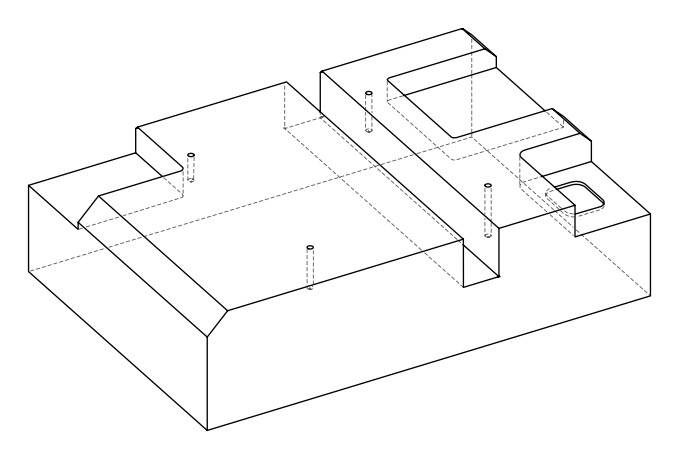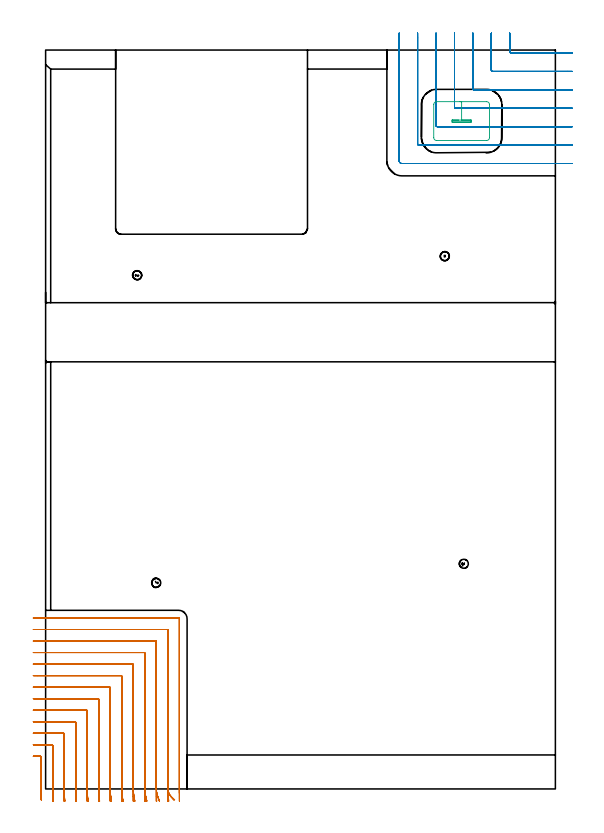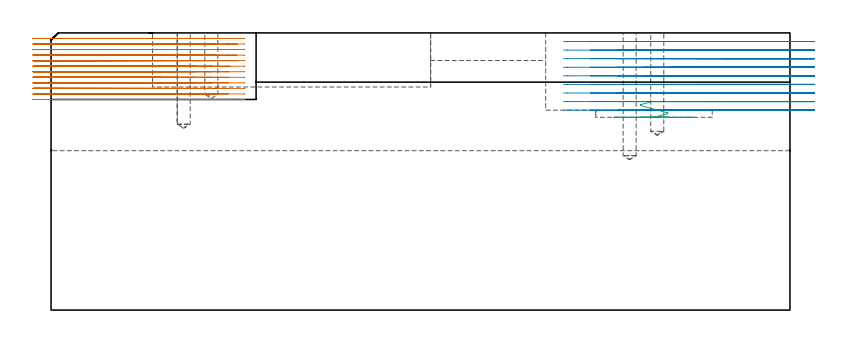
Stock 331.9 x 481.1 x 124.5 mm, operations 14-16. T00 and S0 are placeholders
(PLAN: 18 operations, 6 tool changes, 271.2 min)
(1 SPOT_DRILL | STEP1POCKET | NXT0321_9005460120000 | 0.03 min | 0 mm3)
(2 SPOT_DRILL_1 | STEP1POCKET_1 | NXT0321_9005460120000 | 0.03 min | 0 mm3)
(3 SPOT_DRILL_2 | STEP1POCKET_2 | NXT0321_9005460120000 | 0.03 min | 0 mm3)
(4 SPOT_DRILL_3 | STEP1POCKET_3 | NXT0321_9005460120000 | 0.03 min | 0 mm3)
(5 DRILL_BLIND_HOLE_INTO_CENTER | STEP1POCKET | UGT0301_454 | 0.19 min | 1205 mm3)
(6 DRILL_BLIND_HOLE_INTO_CENTER_1 | STEP1POCKET_1 | UGT0301_454 | 0.24 min | 1498 mm3)
(7 DRILL_BLIND_HOLE_INTO_CENTER_2 | STEP1POCKET_2 | UGT0301_454 | 0.18 min | 1119 mm3)
(8 DRILL_BLIND_HOLE_INTO_CENTER_3 | STEP1POCKET_3 | UGT0301_454 | 0.13 min | 759 mm3)
(9 AREA_MILL | FG_CHAMFER_SURFACE | UGT0205_001 | 2.73 min | 909 mm3)
(10 AREA_MILL_1 | FG_CHAMFER_SURFACE_1 | UGT0205_001 | 2.02 min | 4016 mm3)
(11 AREA_MILL_2 | FG_CHAMFER_SURFACE_2 | UGT0205_001 | 2.61 min | 855 mm3)
(12 AREA_MILL_3 | FG_CHAMFER_SURFACE_3 | UGT0205_001 | 15.73 min | 60524 mm3)
(13 AREA_MILL_4 | FG_CHAMFER_SURFACE_4 | UGT0205_001 | 2.29 min | 4998 mm3)
(14 MILL_CORNER_NOTCH_RECTANGULAR | CORNER_NOTCH_RECTANGULAR | NXT0201_013 | Follow Part, ap 2.5, ae 75% | 42.78 min | 318125 mm3)
(15 MILL_CORNER_NOTCH_RECTANGULAR_1 | CORNER_NOTCH_RECTANGULAR_1 | NXT0201_012 | Follow Part, ap 4, ae 75% | 17.48 min | 310541 mm3)
(16 MILL_RECTANGULAR_POCKET | POCKET_RECTANGULAR_STRAIGHT | NXT0201_012 | Follow Part, ap 4, ae 75% | 0.43 min | 6655 mm3)
(17 MILL_SLOT | SLOT_PARTIAL_RECTANGULAR | NXT0201_008 | Follow Part, ap 1.5, ae 75% | 172.89 min | 362777 mm3)
(18 MILL_RECTANGULAR_SLOT | SLOT_RECTANGULAR | UGT0201_004 | Follow Part, ap 8, ae 75% | 11.36 min | 676021 mm3)
(TOOL NXT0321_9005460120000 | NC Spot Drill, 142deg, 12mm, Carbide, Uncoated | D12 PA142 FL30 Z2)
(TOOL UGT0301_454 | Carbide Drill 5.9 mm | D5.9 PA118 FL57 Z2)
(TOOL UGT0205_001 | Chamfer Mill 20 x 3 x 45 deg. | D20 FL50 Z2)
(TOOL NXT0201_013 | ENDMILL 10mm | D10 FL30 Z4)
(TOOL NXT0201_012 | ENDMILL 16mm [2P460-1600-NA 1630] | D16 FL38 Z6)
(TOOL NXT0201_008 | ENDMILL 6mm [2P460-0600-NA 1630] | D6 FL26 Z6)
(TOOL UGT0201_004 | End Mill 32 mm | D32 FL53 Z6)
(OP 14 MILL_CORNER_NOTCH_RECTANGULAR)
G17 G21 G94 G90
T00 M6
G54
G17 G0 G90 X-2.648 Y-7.143 S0 M3
G43 Z134.5 H0
Z122.008
G94 G1 X-2.794 Y-4.147 F250.
G2 X-2.9 Y0.224 R90. F500.
G1 Y20.806
G3 X-3.394 Y21.3 R0.5
G1 X-5.
X-8. F250.
G0 Z134.5
X4.956 Y-7.994
Z122.008
G1 X4.766 Y-5.
G2 X4.6 Y0.224 R82.5 F500.
G1 Y28.306
G3 X4.106 Y28.8 R0.5
G1 X-5.
X-8. F250.
G0 Z134.5
X12.491 Y-7.993
Z122.008
G1 X12.282 Y-5.
G2 X12.1 Y0.224 R75. F500.
G1 Y35.806
G3 X11.606 Y36.3 R0.5
G1 X-5.
X-8. F250.
G0 Z134.5
X20.035 Y-7.991
Z122.008
G1 X19.802 Y-5.
G2 X19.6 Y0.224 R67.5 F500.
G1 Y43.305
G3 X19.105 Y43.8 R0.5
G1 X-5.
X-8. F250.
G0 Z134.5
X27.589 Y-7.989
Z122.008
G1 X27.328 Y-5.
G2 X27.1 Y0.224 R60. F500.
G1 Y50.805
G3 X26.605 Y51.3 R0.5
G1 X-5.
X-8. F250.
G0 Z134.5
X35.159 Y-7.985
Z122.008
G1 X34.861 Y-5.
G2 X34.6 Y0.224 R52.5 F500.
G1 Y58.305
G3 X34.105 Y58.8 R0.5
G1 X-5.
X-8. F250.
G0 Z134.5
X42.752 Y-7.98
Z122.008
G1 X42.404 Y-5.
G2 X42.1 Y0.224 R45. F500.
G1 Y65.805
G3 X41.605 Y66.3 R0.5
G1 X-5.
X-8. F250.
G0 Z134.5
X50.384 Y-7.971
Z122.008
G1 X49.966 Y-5.
G2 X49.6 Y0.224 R37.5 F500.
G1 Y73.304
G3 X49.104 Y73.8 R0.5
G1 X-5.
X-8. F250.
G0 Z134.5
X58.081 Y-7.954
Z122.008
G1 X57.558 Y-5.
G2 X57.1 Y0.224 R30. F500.
G1 Y80.804
G3 X56.604 Y81.3 R0.5
G1 X-5.
X-8. F250.
G0 Z134.5
X65.911 Y-7.918
Z122.008
G1 X65.215 Y-5.
G2 X64.6 Y0.224 R22.5 F500.
G1 Y88.304
G3 X64.104 Y88.8 R0.5
G1 X-5.
X-8. F250.
G0 Z134.5
X74.084 Y-7.812
Z122.008
G1 X73.039 Y-5.
G2 X72.1 Y0.224 R15. F500.
G1 Y95.804
G3 X71.604 Y96.3 R0.5
G1 X-5.
X-8. F250.
G0 Z134.5
X83.808 Y-7.153
Z122.008
G1 X81.718 Y-5.
G2 X79.6 Y0.224 R7.5 F500.
G1 Y103.304
G3 X79.104 Y103.8 R0.5
G1 X-5.
X-8. F250.
G0 Z134.5
X87.1 Y-2.776
Z122.008
G1 Y0.224
Y110.804 F500.
G3 X86.604 Y111.3 R0.5
G1 X-5.
X-8. F250.
G0 Z134.5
X-2.648 Y-7.143
Z119.517
G1 X-2.794 Y-4.147
G2 X-2.9 Y0.224 R90. F500.
G1 Y20.806
G3 X-3.394 Y21.3 R0.5
G1 X-5.
X-8. F250.
G0 Z134.5
X4.956 Y-7.994
Z119.517
G1 X4.766 Y-5.
G2 X4.6 Y0.224 R82.5 F500.
G1 Y28.306
G3 X4.106 Y28.8 R0.5
G1 X-5.
X-8. F250.
G0 Z134.5
X12.491 Y-7.993
Z119.517
G1 X12.282 Y-5.
G2 X12.1 Y0.224 R75. F500.
G1 Y35.806
G3 X11.606 Y36.3 R0.5
G1 X-5.
X-8. F250.
G0 Z134.5
X20.035 Y-7.991
Z119.517
G1 X19.802 Y-5.
G2 X19.6 Y0.224 R67.5 F500.
G1 Y43.305
G3 X19.105 Y43.8 R0.5
G1 X-5.
X-8. F250.
G0 Z134.5
X27.589 Y-7.989
Z119.517
G1 X27.328 Y-5.
G2 X27.1 Y0.224 R60. F500.
G1 Y50.805
G3 X26.605 Y51.3 R0.5
G1 X-5.
X-8. F250.
G0 Z134.5
X35.159 Y-7.985
Z119.517
G1 X34.861 Y-5.
G2 X34.6 Y0.224 R52.5 F500.
G1 Y58.305
G3 X34.105 Y58.8 R0.5
G1 X-5.
X-8. F250.
G0 Z134.5
X42.752 Y-7.98
Z119.517
G1 X42.404 Y-5.
G2 X42.1 Y0.224 R45. F500.
G1 Y65.805
G3 X41.605 Y66.3 R0.5
G1 X-5.
X-8. F250.
G0 Z134.5
X50.384 Y-7.971
Z119.517
G1 X49.966 Y-5.
G2 X49.6 Y0.224 R37.5 F500.
G1 Y73.304
G3 X49.104 Y73.8 R0.5
G1 X-5.
X-8. F250.
G0 Z134.5
X58.081 Y-7.954
Z119.517
G1 X57.558 Y-5.
G2 X57.1 Y0.224 R30. F500.
G1 Y80.804
G3 X56.604 Y81.3 R0.5
G1 X-5.
X-8. F250.
G0 Z134.5
X65.911 Y-7.918
Z119.517
G1 X65.215 Y-5.
G2 X64.6 Y0.224 R22.5 F500.
G1 Y88.304
G3 X64.104 Y88.8 R0.5
G1 X-5.
X-8. F250.
G0 Z134.5
X74.084 Y-7.812
Z119.517
G1 X73.039 Y-5.
G2 X72.1 Y0.224 R15. F500.
G1 Y95.804
G3 X71.604 Y96.3 R0.5
G1 X-5.
X-8. F250.
G0 Z134.5
X83.808 Y-7.153
Z119.517
G1 X81.718 Y-5.
G2 X79.6 Y0.224 R7.5 F500.
G1 Y103.304
G3 X79.104 Y103.8 R0.5
G1 X-5.
X-8. F250.
G0 Z134.5
X87.1 Y-2.776
Z119.517
G1 Y0.224
Y110.804 F500.
G3 X86.604 Y111.3 R0.5
G1 X-5.
X-8. F250.
G0 Z134.5
X-2.63 Y-7.15
Z117.025
G1 X-2.783 Y-4.154
G2 X-2.9 Y0.431 R90. F500.
G1 Y20.806
G3 X-3.394 Y21.3 R0.5
G1 X-5.
X-8. F250.
G0 Z134.5
X4.976 Y-7.993
Z117.025
G1 X4.779 Y-5.
G2 X4.6 Y0.431 R82.5 F500.
G1 Y28.306
G3 X4.106 Y28.8 R0.5
G1 X-5.
X-8. F250.
G0 Z134.5
X12.514 Y-7.992
Z117.025
G1 X12.297 Y-5.
G2 X12.1 Y0.431 R75. F500.
G1 Y35.806
G3 X11.606 Y36.3 R0.5
G1 X-5.
X-8. F250.
G0 Z134.5
X20.06 Y-7.99
Z117.025
G1 X19.819 Y-5.
G2 X19.6 Y0.431 R67.5 F500.
G1 Y43.305
G3 X19.105 Y43.8 R0.5
G1 X-5.
X-8. F250.
G0 Z134.5
X27.618 Y-7.988
Z117.025
G1 X27.346 Y-5.
G2 X27.1 Y0.431 R60. F500.
G1 Y50.805
G3 X26.605 Y51.3 R0.5
G1 X-5.
X-8. F250.
G0 Z134.5
X35.192 Y-7.984
Z117.025
G1 X34.882 Y-5.
G2 X34.6 Y0.431 R52.5 F500.
G1 Y58.305
G3 X34.105 Y58.8 R0.5
G1 X-5.
X-8. F250.
G0 Z134.5
X42.791 Y-7.978
Z117.025
G1 X42.429 Y-5.
G2 X42.1 Y0.431 R45. F500.
G1 Y65.805
G3 X41.605 Y66.3 R0.5
G1 X-5.
X-8. F250.
G0 Z134.5
X50.43 Y-7.968
Z117.025
G1 X49.995 Y-5.
G2 X49.6 Y0.431 R37.5 F500.
G1 Y73.304
G3 X49.104 Y73.8 R0.5
G1 X-5.
X-8. F250.
G0 Z134.5
X58.139 Y-7.95
Z117.025
G1 X57.596 Y-5.
G2 X57.1 Y0.431 R30. F500.
G1 Y80.804
G3 X56.604 Y81.3 R0.5
G1 X-5.
X-8. F250.
G0 Z134.5
X65.99 Y-7.911
Z117.025
G1 X65.265 Y-5.
G2 X64.6 Y0.431 R22.5 F500.
G1 Y88.304
G3 X64.104 Y88.8 R0.5
G1 X-5.
X-8. F250.
G0 Z134.5
X74.204 Y-7.796
Z117.025
G1 X73.118 Y-5.
G2 X72.1 Y0.431 R15. F500.
G1 Y95.804
G3 X71.604 Y96.3 R0.5
G1 X-5.
X-8. F250.
G0 Z134.5
X84.101 Y-7.069
Z117.025
G1 X81.928 Y-5.
G2 X79.6 Y0.431 R7.5 F500.
G1 Y103.304
G3 X79.104 Y103.8 R0.5
G1 X-5.
X-8. F250.
G0 Z134.5
X87.1 Y-2.569
Z117.025
G1 Y0.431
Y110.804 F500.
G3 X86.604 Y111.3 R0.5
G1 X-5.
X-8. F250.
G0 Z134.5
X-2.664 Y-7.137
Z114.533
G1 X-2.803 Y-4.14
G2 X-2.9 Y0.033 R90. F500.
G1 Y20.806
G3 X-3.394 Y21.3 R0.5
G1 X-5.
X-8. F250.
G0 Z134.5
X4.937 Y-7.994
Z114.533
G1 X4.754 Y-5.
G2 X4.6 Y0.033 R82.5 F500.
G1 Y28.306
G3 X4.106 Y28.8 R0.5
G1 X-5.
X-8. F250.
G0 Z134.5
X12.47 Y-7.993
Z114.533
G1 X12.269 Y-5.
G2 X12.1 Y0.033 R75. F500.
G1 Y35.806
G3 X11.606 Y36.3 R0.5
G1 X-5.
X-8. F250.
G0 Z134.5
X20.012 Y-7.992
Z114.533
G1 X19.788 Y-5.
G2 X19.6 Y0.033 R67.5 F500.
G1 Y43.305
G3 X19.105 Y43.8 R0.5
G1 X-5.
X-8. F250.
G0 Z134.5
X27.563 Y-7.989
Z114.533
G1 X27.311 Y-5.
G2 X27.1 Y0.033 R60. F500.
G1 Y50.805
G3 X26.605 Y51.3 R0.5
G1 X-5.
X-8. F250.
G0 Z134.5
X35.129 Y-7.986
Z114.533
G1 X34.842 Y-5.
G2 X34.6 Y0.033 R52.5 F500.
G1 Y58.305
G3 X34.105 Y58.8 R0.5
G1 X-5.
X-8. F250.
G0 Z134.5
X42.718 Y-7.981
Z114.533
G1 X42.382 Y-5.
G2 X42.1 Y0.033 R45. F500.
G1 Y65.805
G3 X41.605 Y66.3 R0.5
G1 X-5.
X-8. F250.
G0 Z134.5
X50.342 Y-7.973
Z114.533
G1 X49.939 Y-5.
G2 X49.6 Y0.033 R37.5 F500.
G1 Y73.304
G3 X49.104 Y73.8 R0.5
G1 X-5.
X-8. F250.
G0 Z134.5
X58.028 Y-7.957
Z114.533
G1 X57.525 Y-5.
G2 X57.1 Y0.033 R30. F500.
G1 Y80.804
G3 X56.604 Y81.3 R0.5
G1 X-5.
X-8. F250.
G0 Z134.5
X65.841 Y-7.924
Z114.533
G1 X65.17 Y-5.
G2 X64.6 Y0.033 R22.5 F500.
G1 Y88.304
G3 X64.104 Y88.8 R0.5
G1 X-5.
X-8. F250.
G0 Z134.5
X73.976 Y-7.826
Z114.533
G1 X72.969 Y-5.
G2 X72.1 Y0.033 R15. F500.
G1 Y95.804
G3 X71.604 Y96.3 R0.5
G1 X-5.
X-8. F250.
G0 Z134.5
X83.552 Y-7.224
Z114.533
G1 X81.539 Y-5.
G2 X79.6 Y0.033 R7.5 F500.
G1 Y103.304
G3 X79.104 Y103.8 R0.5
G1 X-5.
X-8. F250.
G0 Z134.5
X87.1 Y-2.967
Z114.533
G1 Y0.033
Y110.804 F500.
G3 X86.604 Y111.3 R0.5
G1 X-5.
X-8. F250.
G0 Z134.5
X-2.673 Y-7.134
Z112.042
G1 X-2.808 Y-4.137
G2 X-2.9 Y-0.074 R90. F500.
G1 Y20.806
G3 X-3.394 Y21.3 R0.5
G1 X-5.
X-8. F250.
G0 Z134.5
X4.926 Y-7.995
Z112.042
G1 X4.747 Y-5.
G2 X4.6 Y-0.074 R82.5 F500.
G1 Y28.306
G3 X4.106 Y28.8 R0.5
G1 X-5.
X-8. F250.
G0 Z134.5
X12.459 Y-7.994
Z112.042
G1 X12.262 Y-5.
G2 X12.1 Y-0.074 R75. F500.
G1 Y35.806
G3 X11.606 Y36.3 R0.5
G1 X-5.
X-8. F250.
G0 Z134.5
X19.999 Y-7.992
Z112.042
G1 X19.78 Y-5.
G2 X19.6 Y-0.074 R67.5 F500.
G1 Y43.305
G3 X19.105 Y43.8 R0.5
G1 X-5.
X-8. F250.
G0 Z134.5
X27.549 Y-7.99
Z112.042
G1 X27.303 Y-5.
G2 X27.1 Y-0.074 R60. F500.
G1 Y50.805
G3 X26.605 Y51.3 R0.5
G1 X-5.
X-8. F250.
G0 Z134.5
X35.113 Y-7.987
Z112.042
G1 X34.832 Y-5.
G2 X34.6 Y-0.074 R52.5 F500.
G1 Y58.305
G3 X34.105 Y58.8 R0.5
G1 X-5.
X-8. F250.
G0 Z134.5
X42.699 Y-7.982
Z112.042
G1 X42.37 Y-5.
G2 X42.1 Y-0.074 R45. F500.
G1 Y65.805
G3 X41.605 Y66.3 R0.5
G1 X-5.
X-8. F250.
G0 Z134.5
X50.319 Y-7.974
Z112.042
G1 X49.925 Y-5.
G2 X49.6 Y-0.074 R37.5 F500.
G1 Y73.304
G3 X49.104 Y73.8 R0.5
G1 X-5.
X-8. F250.
G0 Z134.5
X58. Y-7.959
Z112.042
G1 X57.507 Y-5.
G2 X57.1 Y-0.074 R30. F500.
G1 Y80.804
G3 X56.604 Y81.3 R0.5
G1 X-5.
X-8. F250.
G0 Z134.5
X65.803 Y-7.927
Z112.042
G1 X65.146 Y-5.
G2 X64.6 Y-0.074 R22.5 F500.
G1 Y88.304
G3 X64.104 Y88.8 R0.5
G1 X-5.
X-8. F250.
G0 Z134.5
X73.917 Y-7.834
Z112.042
G1 X72.932 Y-5.
G2 X72.1 Y-0.074 R15. F500.
G1 Y95.804
G3 X71.604 Y96.3 R0.5
G1 X-5.
X-8. F250.
G0 Z134.5
X83.414 Y-7.262
Z112.042
G1 X81.444 Y-5.
G2 X79.6 Y-0.074 R7.5 F500.
G1 Y103.304
G3 X79.104 Y103.8 R0.5
G1 X-5.
X-8. F250.
G0 Z134.5
X87.1 Y-3.074
Z112.042
G1 Y-0.074
Y110.804 F500.
G3 X86.604 Y111.3 R0.5
G1 X-5.
X-8. F250.
G0 Z134.5
X-2.88 Y-7.074
Z109.55
G1 X-2.898 Y-4.074
G2 X-2.9 Y-3.529 R90. F500.
G1 Y20.806
G3 X-3.394 Y21.3 R0.5
G1 X-5.
X-8. F250.
G0 Z134.5
X4.667 Y-8.
Z109.55
G1 X4.613 Y-5.
G2 X4.6 Y-3.529 R82.5 F500.
G1 Y28.306
G3 X4.106 Y28.8 R0.5
G1 X-5.
X-8. F250.
G0 Z134.5
X12.173 Y-7.999
Z109.55
G1 X12.114 Y-5.
G2 X12.1 Y-3.529 R75. F500.
G1 Y35.806
G3 X11.606 Y36.3 R0.5
G1 X-5.
X-8. F250.
G0 Z134.5
X19.681 Y-7.999
Z109.55
G1 X19.616 Y-5.
G2 X19.6 Y-3.529 R67.5 F500.
G1 Y43.305
G3 X19.105 Y43.8 R0.5
G1 X-5.
X-8. F250.
G0 Z134.5
X27.192 Y-7.999
Z109.55
G1 X27.118 Y-5.
G2 X27.1 Y-3.529 R60. F500.
G1 Y50.805
G3 X26.605 Y51.3 R0.5
G1 X-5.
X-8. F250.
G0 Z134.5
X34.705 Y-7.999
Z109.55
G1 X34.621 Y-5.
G2 X34.6 Y-3.529 R52.5 F500.
G1 Y58.305
G3 X34.105 Y58.8 R0.5
G1 X-5.
X-8. F250.
G0 Z134.5
X42.222 Y-7.998
Z109.55
G1 X42.124 Y-5.
G2 X42.1 Y-3.529 R45. F500.
G1 Y65.805
G3 X41.605 Y66.3 R0.5
G1 X-5.
X-8. F250.
G0 Z134.5
X49.747 Y-7.998
Z109.55
G1 X49.629 Y-5.
G2 X49.6 Y-3.529 R37.5 F500.
G1 Y73.304
G3 X49.104 Y73.8 R0.5
G1 X-5.
X-8. F250.
G0 Z134.5
X57.283 Y-7.996
Z109.55
G1 X57.136 Y-5.
G2 X57.1 Y-3.529 R30. F500.
G1 Y80.804
G3 X56.604 Y81.3 R0.5
G1 X-5.
X-8. F250.
G0 Z134.5
X64.844 Y-7.994
Z109.55
G1 X64.648 Y-5.
G2 X64.6 Y-3.529 R22.5 F500.
G1 Y88.304
G3 X64.104 Y88.8 R0.5
G1 X-5.
X-8. F250.
G0 Z134.5
X72.467 Y-7.986
Z109.55
G1 X72.172 Y-5.
G2 X72.1 Y-3.529 R15. F500.
G1 Y95.804
G3 X71.604 Y96.3 R0.5
G1 X-5.
X-8. F250.
G0 Z134.5
X80.334 Y-7.942
Z109.55
G1 X79.746 Y-5.
G2 X79.6 Y-3.529 R7.5 F500.
G1 Y103.304
G3 X79.104 Y103.8 R0.5
G1 X-5.
X-8. F250.
G0 Z134.5
X87.1 Y-6.529
Z109.55
G1 Y-3.529
Y110.804 F500.
G3 X86.604 Y111.3 R0.5
G1 X-5.
X-8. F250.
G0 Z134.5
X-2.9 Y-7.073
Z107.058
G1 Y-4.073
Y20.806 F500.
G3 X-3.394 Y21.3 R0.5
G1 X-5.
X-8. F250.
G0 Z134.5
X4.604 Y-8.
Z107.058
G1 X4.6 Y-5.
Y-4.895 F500.
Y28.306
G3 X4.106 Y28.8 R0.5
G1 X-5.
X-8. F250.
G0 Z134.5
X12.104 Y-8.
Z107.058
G1 X12.1 Y-5.
Y-4.895 F500.
Y35.806
G3 X11.606 Y36.3 R0.5
G1 X-5.
X-8. F250.
G0 Z134.5
X19.605 Y-8.
Z107.058
G1 X19.6 Y-5.
Y-4.895 F500.
Y43.305
G3 X19.105 Y43.8 R0.5
G1 X-5.
X-8. F250.
G0 Z134.5
X27.105 Y-8.
Z107.058
G1 X27.1 Y-5.
Y-4.895 F500.
Y50.805
G3 X26.605 Y51.3 R0.5
G1 X-5.
X-8. F250.
G0 Z134.5
X34.606 Y-8.
Z107.058
G1 X34.6 Y-5.
Y-4.895 F500.
Y58.305
G3 X34.105 Y58.8 R0.5
G1 X-5.
X-8. F250.
G0 Z134.5
X42.107 Y-8.
Z107.058
G1 X42.1 Y-5.
Y-4.895 F500.
Y65.805
G3 X41.605 Y66.3 R0.5
G1 X-5.
X-8. F250.
G0 Z134.5
X49.609 Y-8.
Z107.058
G1 X49.6 Y-5.
Y-4.895 F500.
Y73.304
G3 X49.104 Y73.8 R0.5
G1 X-5.
X-8. F250.
G0 Z134.5
X57.111 Y-8.
Z107.058
G1 X57.1 Y-5.
Y-4.895 F500.
Y80.804
G3 X56.604 Y81.3 R0.5
G1 X-5.
X-8. F250.
G0 Z134.5
X64.614 Y-8.
Z107.058
G1 X64.6 Y-5.
Y-4.895 F500.
Y88.304
G3 X64.104 Y88.8 R0.5
G1 X-5.
X-8. F250.
G0 Z134.5
X72.121 Y-8.
Z107.058
G1 X72.1 Y-5.
Y-4.895 F500.
Y95.804
G3 X71.604 Y96.3 R0.5
G1 X-5.
X-8. F250.
G0 Z134.5
X79.643 Y-8.
Z107.058
G1 X79.601 Y-5.
X79.6 Y-4.895 F500.
Y103.304
G3 X79.104 Y103.8 R0.5
G1 X-5.
X-8. F250.
G0 Z134.5
X87.1 Y-7.895
Z107.058
G1 Y-4.895
Y110.804 F500.
G3 X86.604 Y111.3 R0.5
G1 X-5.
X-8. F250.
G0 Z134.5
X-2.9 Y-7.073
Z104.567
G1 Y-4.073
Y20.806 F500.
G3 X-3.394 Y21.3 R0.5
G1 X-5.
X-8. F250.
G0 Z134.5
X4.6 Y-8.
Z104.567
G1 Y-5.
Y28.306 F500.
G3 X4.106 Y28.8 R0.5
G1 X-5.
X-8. F250.
G0 Z134.5
X12.1 Y-8.
Z104.567
G1 Y-5.
Y35.806 F500.
G3 X11.606 Y36.3 R0.5
G1 X-5.
X-8. F250.
G0 Z134.5
X19.6 Y-8.
Z104.567
G1 Y-5.
Y43.305 F500.
G3 X19.105 Y43.8 R0.5
G1 X-5.
X-8. F250.
G0 Z134.5
X27.1 Y-8.
Z104.567
G1 Y-5.
Y50.805 F500.
G3 X26.605 Y51.3 R0.5
G1 X-5.
X-8. F250.
G0 Z134.5
X34.6 Y-8.
Z104.567
G1 Y-5.
Y58.305 F500.
G3 X34.105 Y58.8 R0.5
G1 X-5.
X-8. F250.
G0 Z134.5
X42.1 Y-8.
Z104.567
G1 Y-5.
Y65.805 F500.
G3 X41.605 Y66.3 R0.5
G1 X-5.
X-8. F250.
G0 Z134.5
X49.6 Y-8.
Z104.567
G1 Y-5.
Y73.304 F500.
G3 X49.104 Y73.8 R0.5
G1 X-5.
X-8. F250.
G0 Z134.5
X57.1 Y-8.
Z104.567
G1 Y-5.
Y80.804 F500.
G3 X56.604 Y81.3 R0.5
G1 X-5.
X-8. F250.
G0 Z134.5
X64.6 Y-8.
Z104.567
G1 Y-5.
Y88.304 F500.
G3 X64.104 Y88.8 R0.5
G1 X-5.
X-8. F250.
G0 Z134.5
X72.1 Y-8.
Z104.567
G1 Y-5.
Y95.804 F500.
G3 X71.604 Y96.3 R0.5
G1 X-5.
X-8. F250.
G0 Z134.5
X79.6 Y-8.
Z104.567
G1 Y-5.
Y103.304 F500.
G3 X79.104 Y103.8 R0.5
G1 X-5.
X-8. F250.
G0 Z134.5
X87.1 Y-8.
Z104.567
G1 Y-5.
Y110.804 F500.
G3 X86.604 Y111.3 R0.5
G1 X-5.
X-8. F250.
G0 Z134.5
X-2.9 Y-7.073
Z102.075
G1 Y-4.073
Y20.806 F500.
G3 X-3.394 Y21.3 R0.5
G1 X-5.
X-8. F250.
G0 Z134.5
X4.6 Y-8.
Z102.075
G1 Y-5.
Y28.306 F500.
G3 X4.106 Y28.8 R0.5
G1 X-5.
X-8. F250.
G0 Z134.5
X12.1 Y-8.
Z102.075
G1 Y-5.
Y35.806 F500.
G3 X11.606 Y36.3 R0.5
G1 X-5.
X-8. F250.
G0 Z134.5
X19.6 Y-8.
Z102.075
G1 Y-5.
Y43.305 F500.
G3 X19.105 Y43.8 R0.5
G1 X-5.
X-8. F250.
G0 Z134.5
X27.1 Y-8.
Z102.075
G1 Y-5.
Y50.805 F500.
G3 X26.605 Y51.3 R0.5
G1 X-5.
X-8. F250.
G0 Z134.5
X34.6 Y-8.
Z102.075
G1 Y-5.
Y58.305 F500.
G3 X34.105 Y58.8 R0.5
G1 X-5.
X-8. F250.
G0 Z134.5
X42.1 Y-8.
Z102.075
G1 Y-5.
Y65.805 F500.
G3 X41.605 Y66.3 R0.5
G1 X-5.
X-8. F250.
G0 Z134.5
X49.6 Y-8.
Z102.075
G1 Y-5.
Y73.304 F500.
G3 X49.104 Y73.8 R0.5
G1 X-5.
X-8. F250.
G0 Z134.5
X57.1 Y-8.
Z102.075
G1 Y-5.
Y80.804 F500.
G3 X56.604 Y81.3 R0.5
G1 X-5.
X-8. F250.
G0 Z134.5
X64.6 Y-8.
Z102.075
G1 Y-5.
Y88.304 F500.
G3 X64.104 Y88.8 R0.5
G1 X-5.
X-8. F250.
G0 Z134.5
X72.1 Y-8.
Z102.075
G1 Y-5.
Y95.804 F500.
G3 X71.604 Y96.3 R0.5
G1 X-5.
X-8. F250.
G0 Z134.5
X79.6 Y-8.
Z102.075
G1 Y-5.
Y103.304 F500.
G3 X79.104 Y103.8 R0.5
G1 X-5.
X-8. F250.
G0 Z134.5
X87.1 Y-8.
Z102.075
G1 Y-5.
Y110.804 F500.
G3 X86.604 Y111.3 R0.5
G1 X-5.
X-8. F250.
G0 Z134.5
X-2.9 Y-7.073
Z99.583
G1 Y-4.073
Y20.806 F500.
G3 X-3.394 Y21.3 R0.5
G1 X-5.
X-8. F250.
G0 Z134.5
X4.6 Y-8.
Z99.583
G1 Y-5.
Y28.306 F500.
G3 X4.106 Y28.8 R0.5
G1 X-5.
X-8. F250.
G0 Z134.5
X12.1 Y-8.
Z99.583
G1 Y-5.
Y35.806 F500.
G3 X11.606 Y36.3 R0.5
G1 X-5.
X-8. F250.
G0 Z134.5
X19.6 Y-8.
Z99.583
G1 Y-5.
Y43.305 F500.
G3 X19.105 Y43.8 R0.5
G1 X-5.
X-8. F250.
G0 Z134.5
X27.1 Y-8.
Z99.583
G1 Y-5.
Y50.805 F500.
G3 X26.605 Y51.3 R0.5
G1 X-5.
X-8. F250.
G0 Z134.5
X34.6 Y-8.
Z99.583
G1 Y-5.
Y58.305 F500.
G3 X34.105 Y58.8 R0.5
G1 X-5.
X-8. F250.
G0 Z134.5
X42.1 Y-8.
Z99.583
G1 Y-5.
Y65.805 F500.
G3 X41.605 Y66.3 R0.5
G1 X-5.
X-8. F250.
G0 Z134.5
X49.6 Y-8.
Z99.583
G1 Y-5.
Y73.304 F500.
G3 X49.104 Y73.8 R0.5
G1 X-5.
X-8. F250.
G0 Z134.5
X57.1 Y-8.
Z99.583
G1 Y-5.
Y80.804 F500.
G3 X56.604 Y81.3 R0.5
G1 X-5.
X-8. F250.
G0 Z134.5
X64.6 Y-8.
Z99.583
G1 Y-5.
Y88.304 F500.
G3 X64.104 Y88.8 R0.5
G1 X-5.
X-8. F250.
G0 Z134.5
X72.1 Y-8.
Z99.583
G1 Y-5.
Y95.804 F500.
G3 X71.604 Y96.3 R0.5
G1 X-5.
X-8. F250.
G0 Z134.5
X79.6 Y-8.
Z99.583
G1 Y-5.
Y103.304 F500.
G3 X79.104 Y103.8 R0.5
G1 X-5.
X-8. F250.
G0 Z134.5
X87.1 Y-8.
Z99.583
G1 Y-5.
Y110.804 F500.
G3 X86.604 Y111.3 R0.5
G1 X-5.
X-8. F250.
G0 Z134.5
X-2.9 Y-7.073
Z97.092
G1 Y-4.073
Y20.806 F500.
G3 X-3.394 Y21.3 R0.5
G1 X-5.
X-8. F250.
G0 Z134.5
X4.6 Y-8.
Z97.092
G1 Y-5.
Y28.306 F500.
G3 X4.106 Y28.8 R0.5
G1 X-5.
X-8. F250.
G0 Z134.5
X12.1 Y-8.
Z97.092
G1 Y-5.
Y35.806 F500.
G3 X11.606 Y36.3 R0.5
G1 X-5.
X-8. F250.
G0 Z134.5
X19.6 Y-8.
Z97.092
G1 Y-5.
Y43.305 F500.
G3 X19.105 Y43.8 R0.5
G1 X-5.
X-8. F250.
G0 Z134.5
X27.1 Y-8.
Z97.092
G1 Y-5.
Y50.805 F500.
G3 X26.605 Y51.3 R0.5
G1 X-5.
X-8. F250.
G0 Z134.5
X34.6 Y-8.
Z97.092
G1 Y-5.
Y58.305 F500.
G3 X34.105 Y58.8 R0.5
G1 X-5.
X-8. F250.
G0 Z134.5
X42.1 Y-8.
Z97.092
G1 Y-5.
Y65.805 F500.
G3 X41.605 Y66.3 R0.5
G1 X-5.
X-8. F250.
G0 Z134.5
X49.6 Y-8.
Z97.092
G1 Y-5.
Y73.304 F500.
G3 X49.104 Y73.8 R0.5
G1 X-5.
X-8. F250.
G0 Z134.5
X57.1 Y-8.
Z97.092
G1 Y-5.
Y80.804 F500.
G3 X56.604 Y81.3 R0.5
G1 X-5.
X-8. F250.
G0 Z134.5
X64.6 Y-8.
Z97.092
G1 Y-5.
Y88.304 F500.
G3 X64.104 Y88.8 R0.5
G1 X-5.
X-8. F250.
G0 Z134.5
X72.1 Y-8.
Z97.092
G1 Y-5.
Y95.804 F500.
G3 X71.604 Y96.3 R0.5
G1 X-5.
X-8. F250.
G0 Z134.5
X79.6 Y-8.
Z97.092
G1 Y-5.
Y103.304 F500.
G3 X79.104 Y103.8 R0.5
G1 X-5.
X-8. F250.
G0 Z134.5
X87.1 Y-8.
Z97.092
G1 Y-5.
Y110.804 F500.
G3 X86.604 Y111.3 R0.5
G1 X-5.
X-8. F250.
G0 Z134.5
X-2.9 Y-7.073
Z94.6
G1 Y-4.073
Y20.806 F500.
G3 X-3.394 Y21.3 R0.5
G1 X-5.
X-8. F250.
G0 Z134.5
X4.6 Y-8.
Z94.6
G1 Y-5.
Y28.306 F500.
G3 X4.106 Y28.8 R0.5
G1 X-5.
X-8. F250.
G0 Z134.5
X12.1 Y-8.
Z94.6
G1 Y-5.
Y35.806 F500.
G3 X11.606 Y36.3 R0.5
G1 X-5.
X-8. F250.
G0 Z134.5
X19.6 Y-8.
Z94.6
G1 Y-5.
Y43.305 F500.
G3 X19.105 Y43.8 R0.5
G1 X-5.
X-8. F250.
G0 Z134.5
X27.1 Y-8.
Z94.6
G1 Y-5.
Y50.805 F500.
G3 X26.605 Y51.3 R0.5
G1 X-5.
X-8. F250.
G0 Z134.5
X34.6 Y-8.
Z94.6
G1 Y-5.
Y58.305 F500.
G3 X34.105 Y58.8 R0.5
G1 X-5.
X-8. F250.
G0 Z134.5
X42.1 Y-8.
Z94.6
G1 Y-5.
Y65.805 F500.
G3 X41.605 Y66.3 R0.5
G1 X-5.
X-8. F250.
G0 Z134.5
X49.6 Y-8.
Z94.6
G1 Y-5.
Y73.304 F500.
G3 X49.104 Y73.8 R0.5
G1 X-5.
X-8. F250.
G0 Z134.5
X57.1 Y-8.
Z94.6
G1 Y-5.
Y80.804 F500.
G3 X56.604 Y81.3 R0.5
G1 X-5.
X-8. F250.
G0 Z134.5
X64.6 Y-8.
Z94.6
G1 Y-5.
Y88.304 F500.
G3 X64.104 Y88.8 R0.5
G1 X-5.
X-8. F250.
G0 Z134.5
X72.1 Y-8.
Z94.6
G1 Y-5.
Y95.804 F500.
G3 X71.604 Y96.3 R0.5
G1 X-5.
X-8. F250.
G0 Z134.5
X79.6 Y-8.
Z94.6
G1 Y-5.
Y103.304 F500.
G3 X79.104 Y103.8 R0.5
G1 X-5.
X-8. F250.
G0 Z134.5
X87.1 Y-8.
Z94.6
G1 Y-5.
Y110.804 F500.
G3 X86.604 Y111.3 R0.5
G1 X-5.
X-8. F250.
G0 Z134.5
M5
M2
(OP 15 MILL_CORNER_NOTCH_RECTANGULAR_1)
G17 G21 G94 G90
T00 M6
G54
G17 G0 G90 X302.19 Y492.1 S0 M3
G43 Z134.5 H1
Z120.644
G94 G1 X302.2 Y489.1 F250.
Y488.866 F500.
Y479.994
G3 X302.994 Y479.2 R0.8
G1 X339.9
X342.9 F250.
G0 Z134.5
X290.188 Y492.1
Z120.644
G1 X290.2 Y489.1
Y488.866 F500.
Y467.994
G3 X290.994 Y467.2 R0.8
G1 X339.9
X342.9 F250.
G0 Z134.5
X278.185 Y492.1
Z120.644
G1 X278.199 Y489.1
X278.2 Y488.866 F500.
Y455.995
G3 X278.995 Y455.2 R0.8
G1 X339.9
X342.9 F250.
G0 Z134.5
X266.18 Y492.1
Z120.644
G1 X266.199 Y489.1
X266.2 Y488.866 F500.
Y443.995
G3 X266.995 Y443.2 R0.8
G1 X339.9
X342.9 F250.
G0 Z134.5
X254.17 Y492.1
Z120.644
G1 X254.199 Y489.1
G2 X254.2 Y488.866 R24. F500.
G1 Y431.995
G3 X254.995 Y431.2 R0.8
G1 X339.9
X342.9 F250.
G0 Z134.5
X242.139 Y492.099
Z120.644
G1 X242.198 Y489.1
G2 X242.2 Y488.866 R12. F500.
G1 Y419.995
G3 X242.995 Y419.2 R0.8
G1 X339.9
X342.9 F250.
G0 Z134.5
X230.2 Y491.866
Z120.644
G1 Y488.866
Y409.1 F500.
G3 X232.1 Y407.2 R1.9
G1 X339.9
X342.9 F250.
G0 Z134.5
X302.2 Y492.1
Z116.789
G1 Y489.1
Y479.994 F500.
G3 X302.994 Y479.2 R0.8
G1 X339.9
X342.9 F250.
G0 Z134.5
X290.2 Y492.1
Z116.789
G1 Y489.1
Y467.994 F500.
G3 X290.994 Y467.2 R0.8
G1 X339.9
X342.9 F250.
G0 Z134.5
X278.2 Y492.1
Z116.789
G1 Y489.1
Y455.995 F500.
G3 X278.995 Y455.2 R0.8
G1 X339.9
X342.9 F250.
G0 Z134.5
X266.2 Y492.1
Z116.789
G1 Y489.1
Y443.995 F500.
G3 X266.995 Y443.2 R0.8
G1 X339.9
X342.9 F250.
G0 Z134.5
X254.2 Y492.1
Z116.789
G1 Y489.1
Y431.995 F500.
G3 X254.995 Y431.2 R0.8
G1 X339.9
X342.9 F250.
G0 Z134.5
X242.2 Y492.1
Z116.789
G1 Y489.1
Y419.995 F500.
G3 X242.995 Y419.2 R0.8
G1 X339.9
X342.9 F250.
G0 Z134.5
X230.2 Y492.1
Z116.789
G1 Y489.1
Y409.1 F500.
G3 X232.1 Y407.2 R1.9
G1 X339.9
X342.9 F250.
G0 Z134.5
X302.2 Y492.1
Z112.933
G1 Y489.1
Y479.994 F500.
G3 X302.994 Y479.2 R0.8
G1 X339.9
X342.9 F250.
G0 Z134.5
X290.2 Y492.1
Z112.933
G1 Y489.1
Y467.994 F500.
G3 X290.994 Y467.2 R0.8
G1 X339.9
X342.9 F250.
G0 Z134.5
X278.2 Y492.1
Z112.933
G1 Y489.1
Y455.995 F500.
G3 X278.995 Y455.2 R0.8
G1 X339.9
X342.9 F250.
G0 Z134.5
X266.2 Y492.1
Z112.933
G1 Y489.1
Y443.995 F500.
G3 X266.995 Y443.2 R0.8
G1 X339.9
X342.9 F250.
G0 Z134.5
X254.2 Y492.1
Z112.933
G1 Y489.1
Y431.995 F500.
G3 X254.995 Y431.2 R0.8
G1 X339.9
X342.9 F250.
G0 Z134.5
X242.2 Y492.1
Z112.933
G1 Y489.1
Y419.995 F500.
G3 X242.995 Y419.2 R0.8
G1 X339.9
X342.9 F250.
G0 Z134.5
X230.2 Y492.1
Z112.933
G1 Y489.1
Y409.1 F500.
G3 X232.1 Y407.2 R1.9
G1 X339.9
X342.9 F250.
G0 Z134.5
X302.2 Y492.1
Z109.078
G1 Y489.1
Y479.994 F500.
G3 X302.994 Y479.2 R0.8
G1 X339.9
X342.9 F250.
G0 Z134.5
X290.2 Y492.1
Z109.078
G1 Y489.1
Y467.994 F500.
G3 X290.994 Y467.2 R0.8
G1 X339.9
X342.9 F250.
G0 Z134.5
X278.2 Y492.1
Z109.078
G1 Y489.1
Y455.995 F500.
G3 X278.995 Y455.2 R0.8
G1 X339.9
X342.9 F250.
G0 Z134.5
X266.2 Y492.1
Z109.078
G1 Y489.1
Y443.995 F500.
G3 X266.995 Y443.2 R0.8
G1 X339.9
X342.9 F250.
G0 Z134.5
X254.2 Y492.1
Z109.078
G1 Y489.1
Y431.995 F500.
G3 X254.995 Y431.2 R0.8
G1 X339.9
X342.9 F250.
G0 Z134.5
X242.2 Y492.1
Z109.078
G1 Y489.1
Y419.995 F500.
G3 X242.995 Y419.2 R0.8
G1 X339.9
X342.9 F250.
G0 Z134.5
X230.2 Y492.1
Z109.078
G1 Y489.1
Y409.1 F500.
G3 X232.1 Y407.2 R1.9
G1 X339.9
X342.9 F250.
G0 Z134.5
X302.2 Y492.1
Z105.222
G1 Y489.1
Y479.994 F500.
G3 X302.994 Y479.2 R0.8
G1 X339.9
X342.9 F250.
G0 Z134.5
X290.2 Y492.1
Z105.222
G1 Y489.1
Y467.994 F500.
G3 X290.994 Y467.2 R0.8
G1 X339.9
X342.9 F250.
G0 Z134.5
X278.2 Y492.1
Z105.222
G1 Y489.1
Y455.995 F500.
G3 X278.995 Y455.2 R0.8
G1 X339.9
X342.9 F250.
G0 Z134.5
X266.2 Y492.1
Z105.222
G1 Y489.1
Y443.995 F500.
G3 X266.995 Y443.2 R0.8
G1 X339.9
X342.9 F250.
G0 Z134.5
X254.2 Y492.1
Z105.222
G1 Y489.1
Y431.995 F500.
G3 X254.995 Y431.2 R0.8
G1 X339.9
X342.9 F250.
G0 Z134.5
X242.2 Y492.1
Z105.222
G1 Y489.1
Y419.995 F500.
G3 X242.995 Y419.2 R0.8
G1 X339.9
X342.9 F250.
G0 Z134.5
X230.2 Y492.1
Z105.222
G1 Y489.1
Y409.1 F500.
G3 X232.1 Y407.2 R1.9
G1 X339.9
X342.9 F250.
G0 Z134.5
X302.2 Y492.1
Z101.367
G1 Y489.1
Y479.994 F500.
G3 X302.994 Y479.2 R0.8
G1 X339.9
X342.9 F250.
G0 Z134.5
X290.2 Y492.1
Z101.367
G1 Y489.1
Y467.994 F500.
G3 X290.994 Y467.2 R0.8
G1 X339.9
X342.9 F250.
G0 Z134.5
X278.2 Y492.1
Z101.367
G1 Y489.1
Y455.995 F500.
G3 X278.995 Y455.2 R0.8
G1 X339.9
X342.9 F250.
G0 Z134.5
X266.2 Y492.1
Z101.367
G1 Y489.1
Y443.995 F500.
G3 X266.995 Y443.2 R0.8
G1 X339.9
X342.9 F250.
G0 Z134.5
X254.2 Y492.1
Z101.367
G1 Y489.1
Y431.995 F500.
G3 X254.995 Y431.2 R0.8
G1 X339.9
X342.9 F250.
G0 Z134.5
X242.2 Y492.1
Z101.367
G1 Y489.1
Y419.995 F500.
G3 X242.995 Y419.2 R0.8
G1 X339.9
X342.9 F250.
G0 Z134.5
X230.2 Y492.1
Z101.367
G1 Y489.1
Y409.1 F500.
G3 X232.1 Y407.2 R1.9
G1 X339.9
X342.9 F250.
G0 Z134.5
X302.2 Y492.1
Z97.511
G1 Y489.1
Y479.994 F500.
G3 X302.994 Y479.2 R0.8
G1 X339.9
X342.9 F250.
G0 Z134.5
X290.2 Y492.1
Z97.511
G1 Y489.1
Y467.994 F500.
G3 X290.994 Y467.2 R0.8
G1 X339.9
X342.9 F250.
G0 Z134.5
X278.2 Y492.1
Z97.511
G1 Y489.1
Y455.995 F500.
G3 X278.995 Y455.2 R0.8
G1 X339.9
X342.9 F250.
G0 Z134.5
X266.2 Y492.1
Z97.511
G1 Y489.1
Y443.995 F500.
G3 X266.995 Y443.2 R0.8
G1 X339.9
X342.9 F250.
G0 Z134.5
X254.2 Y492.1
Z97.511
G1 Y489.1
Y431.995 F500.
G3 X254.995 Y431.2 R0.8
G1 X339.9
X342.9 F250.
G0 Z134.5
X242.2 Y492.1
Z97.511
G1 Y489.1
Y419.995 F500.
G3 X242.995 Y419.2 R0.8
G1 X339.9
X342.9 F250.
G0 Z134.5
X230.2 Y492.1
Z97.511
G1 Y489.1
Y409.1 F500.
G3 X232.1 Y407.2 R1.9
G1 X339.9
X342.9 F250.
G0 Z134.5
X302.2 Y492.1
Z93.656
G1 Y489.1
Y479.994 F500.
G3 X302.994 Y479.2 R0.8
G1 X339.9
X342.9 F250.
G0 Z134.5
X290.2 Y492.1
Z93.656
G1 Y489.1
Y467.994 F500.
G3 X290.994 Y467.2 R0.8
G1 X339.9
X342.9 F250.
G0 Z134.5
X278.2 Y492.1
Z93.656
G1 Y489.1
Y455.995 F500.
G3 X278.995 Y455.2 R0.8
G1 X339.9
X342.9 F250.
G0 Z134.5
X266.2 Y492.1
Z93.656
G1 Y489.1
Y443.995 F500.
G3 X266.995 Y443.2 R0.8
G1 X339.9
X342.9 F250.
G0 Z134.5
X254.2 Y492.1
Z93.656
G1 Y489.1
Y431.995 F500.
G3 X254.995 Y431.2 R0.8
G1 X339.9
X342.9 F250.
G0 Z134.5
X242.2 Y492.1
Z93.656
G1 Y489.1
Y419.995 F500.
G3 X242.995 Y419.2 R0.8
G1 X339.9
X342.9 F250.
G0 Z134.5
X230.2 Y492.1
Z93.656
G1 Y489.1
Y409.1 F500.
G3 X232.1 Y407.2 R1.9
G1 X339.9
X342.9 F250.
G0 Z134.5
X302.2 Y492.1
Z89.8
G1 Y489.1
Y479.994 F500.
G3 X302.994 Y479.2 R0.8
G1 X339.9
X342.9 F250.
G0 Z134.5
X290.2 Y492.1
Z89.8
G1 Y489.1
Y467.994 F500.
G3 X290.994 Y467.2 R0.8
G1 X339.9
X342.9 F250.
G0 Z134.5
X278.2 Y492.1
Z89.8
G1 Y489.1
Y455.995 F500.
G3 X278.995 Y455.2 R0.8
G1 X339.9
X342.9 F250.
G0 Z134.5
X266.2 Y492.1
Z89.8
G1 Y489.1
Y443.995 F500.
G3 X266.995 Y443.2 R0.8
G1 X339.9
X342.9 F250.
G0 Z134.5
X254.2 Y492.1
Z89.8
G1 Y489.1
Y431.995 F500.
G3 X254.995 Y431.2 R0.8
G1 X339.9
X342.9 F250.
G0 Z134.5
X242.2 Y492.1
Z89.8
G1 Y489.1
Y419.995 F500.
G3 X242.995 Y419.2 R0.8
G1 X339.9
X342.9 F250.
G0 Z134.5
X230.2 Y492.1
Z89.8
G1 Y489.1
Y409.1 F500.
G3 X232.1 Y407.2 R1.9
G1 X339.9
X342.9 F250.
G0 Z134.5
M5
M2
(OP 16 MILL_RECTANGULAR_POCKET)
G17 G21 G94 G90
T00 M6
G54
G17 G0 G90 X268.991 Y435.5 S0 M3
G43 Z134.5 H1
Z93.39
G94 G1 X264.7 Z92.24 F250.
Y434.2 Z91.892
X277. Z88.596
Y435.5 Z88.248
X270.85 Z86.6
X264.7 F500.
Y434.2
X277.
Y435.5
X270.85
Y447.5
X254.6
G3 X252.7 Y445.6 R1.9
G1 Y424.1
G3 X254.6 Y422.2 R1.9
G1 X287.1
G3 X289. Y424.1 R1.9
G1 Y445.6
G3 X287.1 Y447.5 R1.9
G1 X270.85
X269.85
G0 Z134.5
M5
M2
